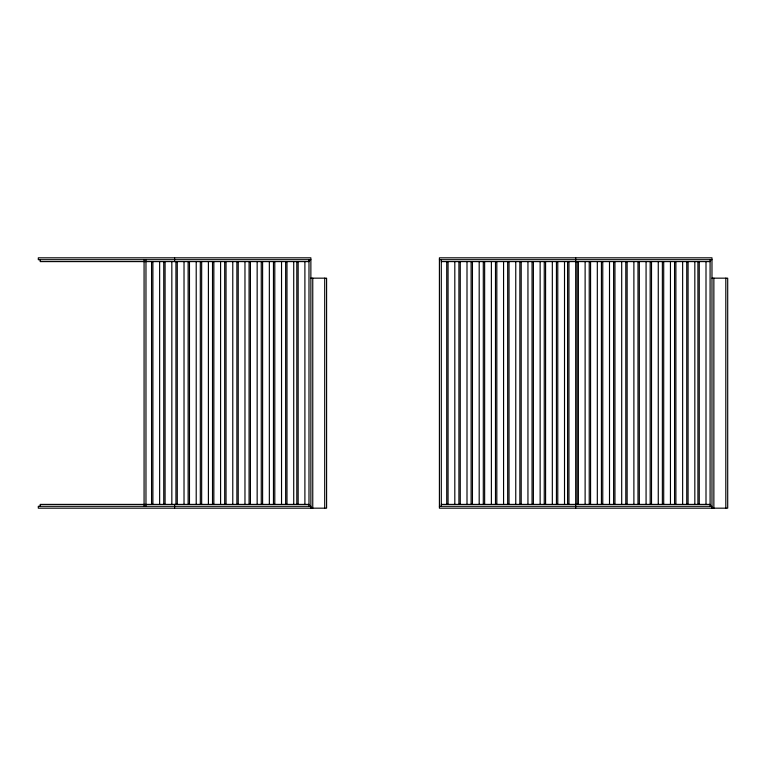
<?xml version="1.0" encoding="UTF-8"?>
<svg xmlns="http://www.w3.org/2000/svg" width="766" height="766" viewBox="0 0 766 766"><rect width="100%" height="100%" fill="white"/><g stroke="black" fill="none" stroke-linecap="round" stroke-linejoin="round"><path stroke-width="1.15" d="M310.872 259.712L38.3 259.712L38.3 257.826L310.872 257.826L310.872 508.174L310.872 506.288L38.3 506.288L38.3 508.174L326.594 508.174L326.594 278.163L310.872 278.163M439.406 259.712L711.978 259.712M441.293 261.599L710.092 261.599M711.978 278.163L727.7 278.163L727.7 508.174L439.406 508.174L439.406 257.826L711.978 257.826L711.978 508.174M308.985 504.401L40.186 504.401L40.186 506.288M441.293 504.401L710.092 504.401M439.406 506.288L711.978 506.288M725.814 278.163L725.814 508.174M713.864 278.163L713.864 508.174M710.092 259.712L710.092 506.288M706.003 261.599L706.003 504.401M699.253 261.599L699.253 504.401M697.922 261.599L697.922 504.401M694.829 261.599L694.829 504.401M688.079 261.599L688.079 504.401M686.748 261.599L686.748 504.401M682.64 261.599L682.64 504.401M675.89 261.599L675.89 504.401M674.559 261.599L674.559 504.401M670.451 261.599L670.451 504.401M663.701 261.599L663.701 504.401M662.37 261.599L662.37 504.401M658.262 261.599L658.262 504.401M651.512 261.599L651.512 504.401M650.181 261.599L650.181 504.401M646.073 261.599L646.073 504.401M639.323 261.599L639.323 504.401M637.992 261.599L637.992 504.401M633.884 261.599L633.884 504.401M627.134 261.599L627.134 504.401M625.803 261.599L625.803 504.401M621.695 261.599L621.695 504.401M614.945 261.599L614.945 504.401M613.614 261.599L613.614 504.401M609.506 261.599L609.506 504.401M602.756 261.599L602.756 504.401M601.425 261.599L601.425 504.401M597.317 261.599L597.317 504.401M590.567 261.599L590.567 504.401M589.236 261.599L589.236 504.401M585.119 261.599L585.119 504.401M578.378 261.599L578.378 504.401M577.047 261.599L577.047 504.401M575.687 257.826L575.687 508.174M568.947 261.599L568.947 504.401M567.606 261.599L567.606 504.401M564.513 261.599L564.513 504.401M557.772 261.599L557.772 504.401M556.442 261.599L556.442 504.401M552.324 261.599L552.324 504.401M545.583 261.599L545.583 504.401M544.253 261.599L544.253 504.401M540.135 261.599L540.135 504.401M533.395 261.599L533.395 504.401M532.054 261.599L532.054 504.401M527.946 261.599L527.946 504.401M521.206 261.599L521.206 504.401M519.865 261.599L519.865 504.401M515.757 261.599L515.757 504.401M509.017 261.599L509.017 504.401M507.676 261.599L507.676 504.401M503.568 261.599L503.568 504.401M496.828 261.599L496.828 504.401M495.487 261.599L495.487 504.401M491.379 261.599L491.379 504.401M484.639 261.599L484.639 504.401M483.298 261.599L483.298 504.401M479.19 261.599L479.19 504.401M472.45 261.599L472.45 504.401M471.109 261.599L471.109 504.401M467.001 261.599L467.001 504.401M460.261 261.599L460.261 504.401M458.92 261.599L458.92 504.401M454.812 261.599L454.812 504.401M448.062 261.599L448.062 504.401M446.731 261.599L446.731 504.401M441.293 259.712L441.293 506.288M324.707 278.163L324.707 508.174M312.758 278.163L312.758 508.174M308.985 506.288L308.985 259.712L308.985 261.599L40.186 261.599L40.186 259.712M304.897 261.599L304.897 504.401M298.156 261.599L298.156 504.401M296.815 261.599L296.815 504.401M293.723 261.599L293.723 504.401M286.982 261.599L286.982 504.401M285.651 261.599L285.651 504.401M281.534 261.599L281.534 504.401M274.793 261.599L274.793 504.401M273.462 261.599L273.462 504.401M269.345 261.599L269.345 504.401M262.604 261.599L262.604 504.401M261.263 261.599L261.263 504.401M257.156 261.599L257.156 504.401M250.415 261.599L250.415 504.401M249.074 261.599L249.074 504.401M244.967 261.599L244.967 504.401M238.226 261.599L238.226 504.401M236.886 261.599L236.886 504.401M232.778 261.599L232.778 504.401M226.037 261.599L226.037 504.401M224.697 261.599L224.697 504.401M220.589 261.599L220.589 504.401M213.848 261.599L213.848 504.401M212.508 261.599L212.508 504.401M208.4 261.599L208.4 504.401M201.659 261.599L201.659 504.401M200.319 261.599L200.319 504.401M196.211 261.599L196.211 504.401M189.47 261.599L189.47 504.401M188.13 261.599L188.13 504.401M184.022 261.599L184.022 504.401M177.272 261.599L177.272 504.401M175.941 261.599L175.941 504.401M174.591 257.826L174.591 261.599M174.591 504.401L174.591 508.174M171.833 261.599L171.833 504.401M165.083 261.599L165.083 504.401M163.752 261.599L163.752 504.401M159.644 261.599L159.644 504.401M152.894 261.599L152.894 504.401M151.563 261.599L151.563 504.401M145.971 259.712L145.971 506.288M144.075 259.712L144.075 506.288"/></g></svg>
